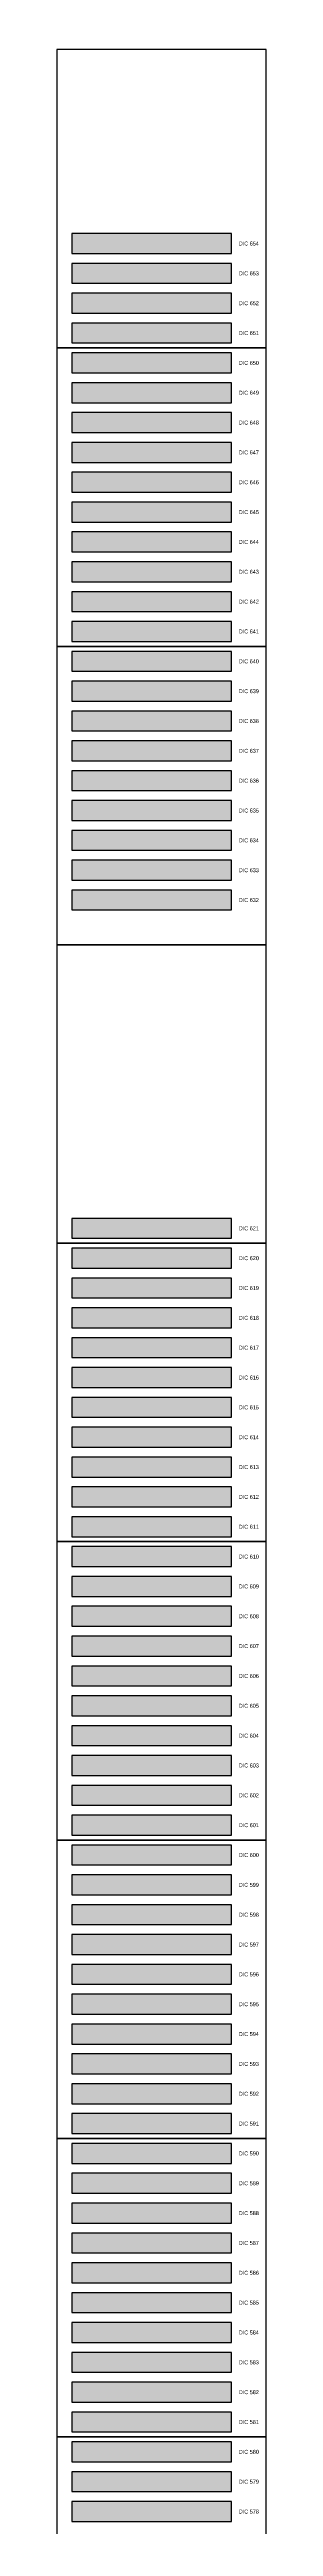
# Model space of a CAD drawing. Header units: millimetres. Extents: x -813692 to 807431, y 0 to 1813163.
# Drawn here: x 0 to 210, y 17310 to 19800 of the extents above; entities that cross this region are included whole.
import ezdxf
from ezdxf.enums import TextEntityAlignment as Align

# ---------------------------------------------------------------- set-up
doc = ezdxf.new("R2010")
doc.units = ezdxf.units.MM
doc.styles.get("Standard").update_dxf_attribs({"font": 'ARIALN.TTF'})

msp = doc.modelspace()

# ---------------------------------------------------------------- hatches: boundary and pattern name
at = {"layer": 'Defpoints', "ltscale": 100, "true_color": 0x67696c}
msp.add_hatch(color=251, dxfattribs=at).paths.add_polyline_path([(15, 19595), (175, 19595), (175, 19615), (15, 19615)])
at = {"layer": 'Defpoints', "ltscale": 100, "true_color": 0x75787a}
msp.add_hatch(color=8, dxfattribs=at).paths.add_polyline_path([(15, 19565), (175, 19565), (175, 19585), (15, 19585)])
at = {"layer": 'Defpoints', "ltscale": 100, "true_color": 0x929696}
msp.add_hatch(color=252, dxfattribs=at).paths.add_polyline_path([(15, 19535), (175, 19535), (175, 19555), (15, 19555)])
at = {"layer": 'Defpoints', "ltscale": 100, "true_color": 0x9fa19f}
msp.add_hatch(color=253, dxfattribs=at).paths.add_polyline_path([(15, 19505), (175, 19505), (175, 19525), (15, 19525)])
at = {"layer": 'Defpoints', "ltscale": 100, "true_color": 0xb6b7b4}
msp.add_hatch(color=253, dxfattribs=at).paths.add_polyline_path([(15, 19475), (175, 19475), (175, 19495), (15, 19495)])
at = {"layer": 'Defpoints', "ltscale": 100, "true_color": 0x00ad92}
msp.add_hatch(color=134, dxfattribs=at).paths.add_polyline_path([(15, 19445), (175, 19445), (175, 19465), (15, 19465)])
at = {"layer": 'Defpoints', "ltscale": 100, "true_color": 0xcb008d}
msp.add_hatch(color=222, dxfattribs=at).paths.add_polyline_path([(15, 19415), (175, 19415), (175, 19435), (15, 19435)])
at = {"layer": 'Defpoints', "ltscale": 100, "true_color": 0x452b22}
msp.add_hatch(color=29, dxfattribs=at).paths.add_polyline_path([(15, 19385), (175, 19385), (175, 19405), (15, 19405)])
at = {"layer": 'Defpoints', "ltscale": 100, "true_color": 0x8b3825}
msp.add_hatch(color=17, dxfattribs=at).paths.add_polyline_path([(15, 19355), (175, 19355), (175, 19375), (15, 19375)])
at = {"layer": 'Defpoints', "ltscale": 100, "true_color": 0xa9420f}
msp.add_hatch(color=34, dxfattribs=at).paths.add_polyline_path([(15, 19325), (175, 19325), (175, 19345), (15, 19345)])
at = {"layer": 'Defpoints', "ltscale": 100, "true_color": 0x005c55}
msp.add_hatch(color=138, dxfattribs=at).paths.add_polyline_path([(15, 19295), (175, 19295), (175, 19315), (15, 19315)])
at = {"layer": 'Defpoints', "ltscale": 100, "true_color": 0x008f65}
msp.add_hatch(color=124, dxfattribs=at).paths.add_polyline_path([(15, 19265), (175, 19265), (175, 19285), (15, 19285)])
at = {"layer": 'Defpoints', "ltscale": 100, "true_color": 0x46b72a}
msp.add_hatch(color=95, dxfattribs=at).paths.add_polyline_path([(15, 19235), (175, 19235), (175, 19255), (15, 19255)])
at = {"layer": 'Defpoints', "ltscale": 100, "true_color": 0x005b94}
msp.add_hatch(color=154, dxfattribs=at).paths.add_polyline_path([(15, 19205), (175, 19205), (175, 19225), (15, 19225)])
at = {"layer": 'Defpoints', "ltscale": 100, "true_color": 0x0086b1}
msp.add_hatch(color=134, dxfattribs=at).paths.add_polyline_path([(15, 19175), (175, 19175), (175, 19195), (15, 19195)])
at = {"layer": 'Defpoints', "ltscale": 100, "true_color": 0x008eb3}
msp.add_hatch(color=142, dxfattribs=at).paths.add_polyline_path([(15, 19145), (175, 19145), (175, 19165), (15, 19165)])
at = {"layer": 'Defpoints', "ltscale": 100, "true_color": 0x009b4a}
msp.add_hatch(color=114, dxfattribs=at).paths.add_polyline_path([(15, 19115), (175, 19115), (175, 19135), (15, 19135)])
at = {"layer": 'Defpoints', "ltscale": 100, "true_color": 0xffd800}
msp.add_hatch(color=40, dxfattribs=at).paths.add_polyline_path([(15, 19085), (175, 19085), (175, 19105), (15, 19105)])
at = {"layer": 'Defpoints', "ltscale": 100, "true_color": 0xff8100}
msp.add_hatch(color=30, dxfattribs=at).paths.add_polyline_path([(15, 19055), (175, 19055), (175, 19075), (15, 19075)])
at = {"layer": 'Defpoints', "ltscale": 100, "true_color": 0xfe4a26}
msp.add_hatch(color=20, dxfattribs=at).paths.add_polyline_path([(15, 19025), (175, 19025), (175, 19045), (15, 19045)])
at = {"layer": 'Defpoints', "ltscale": 100, "true_color": 0xc8004f}
msp.add_hatch(color=232, dxfattribs=at).paths.add_polyline_path([(15, 18995), (175, 18995), (175, 19015), (15, 19015)])
at = {"layer": 'Defpoints', "ltscale": 100, "true_color": 0xd30068}
msp.add_hatch(color=232, dxfattribs=at).paths.add_polyline_path([(15, 18965), (175, 18965), (175, 18985), (15, 18985)])
at = {"layer": 'Defpoints', "ltscale": 100, "true_color": 0xae1589}
msp.add_hatch(color=214, dxfattribs=at).paths.add_polyline_path([(15, 18935), (175, 18935), (175, 18955), (15, 18955)])
at = {"layer": 'Defpoints', "ltscale": 100, "true_color": 0x8f9294}
msp.add_hatch(color=252, dxfattribs=at).paths.add_polyline_path([(15, 18605), (175, 18605), (175, 18625), (15, 18625)])
at = {"layer": 'Defpoints', "ltscale": 100, "true_color": 0x897750}
msp.add_hatch(color=35, dxfattribs=at).paths.add_polyline_path([(15, 18575), (175, 18575), (175, 18595), (15, 18595)])
at = {"layer": 'Defpoints', "ltscale": 100, "true_color": 0x947151}
msp.add_hatch(color=35, dxfattribs=at).paths.add_polyline_path([(15, 18545), (175, 18545), (175, 18565), (15, 18565)])
at = {"layer": 'Defpoints', "ltscale": 100, "true_color": 0xa6a9ab}
msp.add_hatch(color=253, dxfattribs=at).paths.add_polyline_path([(15, 18515), (175, 18515), (175, 18535), (15, 18535)])
at = {"layer": 'Defpoints', "ltscale": 100, "true_color": 0x94939d}
msp.add_hatch(color=252, dxfattribs=at).paths.add_polyline_path([(15, 18485), (175, 18485), (175, 18505), (15, 18505)])
at = {"layer": 'Defpoints', "ltscale": 100, "true_color": 0x9096a4}
msp.add_hatch(color=253, dxfattribs=at).paths.add_polyline_path([(15, 18455), (175, 18455), (175, 18475), (15, 18475)])
at = {"layer": 'Defpoints', "ltscale": 100, "true_color": 0x8ea3ad}
msp.add_hatch(color=253, dxfattribs=at).paths.add_polyline_path([(15, 18425), (175, 18425), (175, 18445), (15, 18445)])
at = {"layer": 'Defpoints', "ltscale": 100, "true_color": 0x8fa6a9}
msp.add_hatch(color=253, dxfattribs=at).paths.add_polyline_path([(15, 18395), (175, 18395), (175, 18415), (15, 18415)])
at = {"layer": 'Defpoints', "ltscale": 100, "true_color": 0x8ea5a7}
msp.add_hatch(color=253, dxfattribs=at).paths.add_polyline_path([(15, 18365), (175, 18365), (175, 18385), (15, 18385)])
at = {"layer": 'Defpoints', "ltscale": 100, "true_color": 0x87a29e}
msp.add_hatch(color=252, dxfattribs=at).paths.add_polyline_path([(15, 18335), (175, 18335), (175, 18355), (15, 18355)])
at = {"layer": 'Defpoints', "ltscale": 100, "true_color": 0x89a69b}
msp.add_hatch(color=253, dxfattribs=at).paths.add_polyline_path([(15, 18305), (175, 18305), (175, 18325), (15, 18325)])
at = {"layer": 'Defpoints', "ltscale": 100, "true_color": 0x8da29a}
msp.add_hatch(color=252, dxfattribs=at).paths.add_polyline_path([(15, 18275), (175, 18275), (175, 18295), (15, 18295)])
at = {"layer": 'Defpoints', "ltscale": 100, "true_color": 0x9da898}
msp.add_hatch(color=253, dxfattribs=at).paths.add_polyline_path([(15, 18245), (175, 18245), (175, 18265), (15, 18265)])
at = {"layer": 'Defpoints', "ltscale": 100, "true_color": 0x93a093}
msp.add_hatch(color=252, dxfattribs=at).paths.add_polyline_path([(15, 18215), (175, 18215), (175, 18235), (15, 18235)])
at = {"layer": 'Defpoints', "ltscale": 100, "true_color": 0xa3a596}
msp.add_hatch(color=253, dxfattribs=at).paths.add_polyline_path([(15, 18185), (175, 18185), (175, 18205), (15, 18205)])
at = {"layer": 'Defpoints', "ltscale": 100, "true_color": 0x9ea07f}
msp.add_hatch(color=252, dxfattribs=at).paths.add_polyline_path([(15, 18155), (175, 18155), (175, 18175), (15, 18175)])
at = {"layer": 'Defpoints', "ltscale": 100, "true_color": 0xa3a58f}
msp.add_hatch(color=253, dxfattribs=at).paths.add_polyline_path([(15, 18125), (175, 18125), (175, 18145), (15, 18145)])
at = {"layer": 'Defpoints', "ltscale": 100, "true_color": 0xa2958f}
msp.add_hatch(color=252, dxfattribs=at).paths.add_polyline_path([(15, 18095), (175, 18095), (175, 18115), (15, 18115)])
at = {"layer": 'Defpoints', "ltscale": 100, "true_color": 0xa99897}
msp.add_hatch(color=253, dxfattribs=at).paths.add_polyline_path([(15, 18065), (175, 18065), (175, 18085), (15, 18085)])
at = {"layer": 'Defpoints', "ltscale": 100, "true_color": 0xb49c9a}
msp.add_hatch(color=253, dxfattribs=at).paths.add_polyline_path([(15, 18035), (175, 18035), (175, 18055), (15, 18055)])
at = {"layer": 'Defpoints', "ltscale": 100, "true_color": 0xa58e9b}
msp.add_hatch(color=253, dxfattribs=at).paths.add_polyline_path([(15, 18005), (175, 18005), (175, 18025), (15, 18025)])
at = {"layer": 'Defpoints', "ltscale": 100, "true_color": 0xa3909d}
msp.add_hatch(color=253, dxfattribs=at).paths.add_polyline_path([(15, 17975), (175, 17975), (175, 17995), (15, 17995)])
at = {"layer": 'Defpoints', "ltscale": 100, "true_color": 0xa07893}
msp.add_hatch(color=252, dxfattribs=at).paths.add_polyline_path([(15, 17945), (175, 17945), (175, 17965), (15, 17965)])
at = {"layer": 'Defpoints', "ltscale": 100, "true_color": 0x00ba47}
msp.add_hatch(color=102, dxfattribs=at).paths.add_polyline_path([(15, 17915), (175, 17915), (175, 17935), (15, 17935)])
at = {"layer": 'Defpoints', "ltscale": 100, "true_color": 0xf3e82f}
msp.add_hatch(color=2, dxfattribs=at).paths.add_polyline_path([(15, 17885), (175, 17885), (175, 17905), (15, 17905)])
at = {"layer": 'Defpoints', "ltscale": 100, "true_color": 0xffc200}
msp.add_hatch(color=40, dxfattribs=at).paths.add_polyline_path([(15, 17855), (175, 17855), (175, 17875), (15, 17875)])
at = {"layer": 'Defpoints', "ltscale": 100, "true_color": 0xffb300}
msp.add_hatch(color=40, dxfattribs=at).paths.add_polyline_path([(15, 17825), (175, 17825), (175, 17845), (15, 17845)])
at = {"layer": 'Defpoints', "ltscale": 100, "true_color": 0xff524e}
msp.add_hatch(color=13, dxfattribs=at).paths.add_polyline_path([(15, 17795), (175, 17795), (175, 17815), (15, 17815)])
at = {"layer": 'Defpoints', "ltscale": 100, "true_color": 0xff3c49}
msp.add_hatch(color=240, dxfattribs=at).paths.add_polyline_path([(15, 17765), (175, 17765), (175, 17785), (15, 17785)])
at = {"layer": 'Defpoints', "ltscale": 100, "true_color": 0xd4008b}
msp.add_hatch(color=222, dxfattribs=at).paths.add_polyline_path([(15, 17735), (175, 17735), (175, 17755), (15, 17755)])
at = {"layer": 'Defpoints', "ltscale": 100, "true_color": 0x5ace4e}
msp.add_hatch(color=93, dxfattribs=at).paths.add_polyline_path([(15, 17705), (175, 17705), (175, 17725), (15, 17725)])
at = {"layer": 'Defpoints', "ltscale": 100, "true_color": 0xf0f05a}
msp.add_hatch(color=51, dxfattribs=at).paths.add_polyline_path([(15, 17675), (175, 17675), (175, 17695), (15, 17695)])
at = {"layer": 'Defpoints', "ltscale": 100, "true_color": 0xffc87c}
msp.add_hatch(color=31, dxfattribs=at).paths.add_polyline_path([(15, 17645), (175, 17645), (175, 17665), (15, 17665)])
at = {"layer": 'Defpoints', "ltscale": 100, "true_color": 0xffaa79}
msp.add_hatch(color=21, dxfattribs=at).paths.add_polyline_path([(15, 17615), (175, 17615), (175, 17635), (15, 17635)])
at = {"layer": 'Defpoints', "ltscale": 100, "true_color": 0xff9c8b}
msp.add_hatch(color=21, dxfattribs=at).paths.add_polyline_path([(15, 17585), (175, 17585), (175, 17605), (15, 17605)])
at = {"layer": 'Defpoints', "ltscale": 100, "true_color": 0xff6a95}
msp.add_hatch(color=241, dxfattribs=at).paths.add_polyline_path([(15, 17555), (175, 17555), (175, 17575), (15, 17575)])
at = {"layer": 'Defpoints', "ltscale": 100, "true_color": 0xff71a9}
msp.add_hatch(color=241, dxfattribs=at).paths.add_polyline_path([(15, 17525), (175, 17525), (175, 17545), (15, 17545)])
at = {"layer": 'Defpoints', "ltscale": 100, "true_color": 0xff75c3}
msp.add_hatch(color=231, dxfattribs=at).paths.add_polyline_path([(15, 17495), (175, 17495), (175, 17515), (15, 17515)])
at = {"layer": 'Defpoints', "ltscale": 100, "true_color": 0xebeae8}
msp.add_hatch(color=254, dxfattribs=at).paths.add_polyline_path([(15, 17465), (175, 17465), (175, 17485), (15, 17485)])
at = {"layer": 'Defpoints', "ltscale": 100, "true_color": 0x1e1c1c}
msp.add_hatch(color=250, dxfattribs=at).paths.add_polyline_path([(15, 17435), (175, 17435), (175, 17455), (15, 17455)])
at = {"layer": 'Defpoints', "ltscale": 100, "true_color": 0x4d008a}
for points in [[(15, 17405), (175, 17405), (175, 17425), (15, 17425)], [(15, 17375), (175, 17375), (175, 17395), (15, 17395)]]:
    msp.add_hatch(color=194, dxfattribs=at).paths.add_polyline_path(points)
at = {"layer": 'Defpoints', "ltscale": 100, "true_color": 0x00629d}
msp.add_hatch(color=144, dxfattribs=at).paths.add_polyline_path([(15, 17345), (175, 17345), (175, 17365), (15, 17365)])
at = {"layer": 'Defpoints', "ltscale": 100, "true_color": 0x00688e}
msp.add_hatch(color=144, dxfattribs=at).paths.add_polyline_path([(15, 17315), (175, 17315), (175, 17335), (15, 17335)])

# ---------------------------------------------------------------- linework, layer by layer
at = {"layer": 'Defpoints', "color": 7, "ltscale": 100}
for points in [[(0, 19500), (210, 19500), (210, 19800), (0, 19800)], [(0, 19500), (210, 19500), (210, 19800), (0, 19800)], [(0, 19200), (210, 19200), (210, 19500), (0, 19500)], [(0, 19200), (210, 19200), (210, 19500), (0, 19500)], [(0, 18900), (210, 18900), (210, 19200), (0, 19200)], [(0, 18900), (210, 18900), (210, 19200), (0, 19200)], [(0, 18600), (210, 18600), (210, 18900), (0, 18900)], [(0, 18600), (210, 18600), (210, 18900), (0, 18900)], [(0, 18300), (210, 18300), (210, 18600), (0, 18600)], [(0, 18300), (210, 18300), (210, 18600), (0, 18600)], [(0, 18000), (210, 18000), (210, 18300), (0, 18300)], [(0, 18000), (210, 18000), (210, 18300), (0, 18300)], [(0, 17700), (210, 17700), (210, 18000), (0, 18000)], [(0, 17700), (210, 17700), (210, 18000), (0, 18000)], [(0, 17400), (210, 17400), (210, 17700), (0, 17700)], [(0, 17400), (210, 17400), (210, 17700), (0, 17700)], [(0, 17100), (210, 17100), (210, 17400), (0, 17400)], [(0, 17100), (210, 17100), (210, 17400), (0, 17400)]]:
    msp.add_lwpolyline(points, close=True, dxfattribs=at)
at = {"layer": 'Defpoints', "color": 251, "ltscale": 100, "true_color": 0x67696c}
msp.add_lwpolyline([(15, 19595), (175, 19595), (175, 19615), (15, 19615)], close=True, dxfattribs=at)
at = {"layer": 'Defpoints', "color": 8, "ltscale": 100, "true_color": 0x75787a}
msp.add_lwpolyline([(15, 19565), (175, 19565), (175, 19585), (15, 19585)], close=True, dxfattribs=at)
at = {"layer": 'Defpoints', "color": 252, "ltscale": 100, "true_color": 0x929696}
msp.add_lwpolyline([(15, 19535), (175, 19535), (175, 19555), (15, 19555)], close=True, dxfattribs=at)
at = {"layer": 'Defpoints', "color": 253, "ltscale": 100, "true_color": 0x9fa19f}
msp.add_lwpolyline([(15, 19505), (175, 19505), (175, 19525), (15, 19525)], close=True, dxfattribs=at)
at = {"layer": 'Defpoints', "color": 253, "ltscale": 100, "true_color": 0xb6b7b4}
msp.add_lwpolyline([(15, 19475), (175, 19475), (175, 19495), (15, 19495)], close=True, dxfattribs=at)
at = {"layer": 'Defpoints', "color": 134, "ltscale": 100, "true_color": 0x00ad92}
msp.add_lwpolyline([(15, 19445), (175, 19445), (175, 19465), (15, 19465)], close=True, dxfattribs=at)
at = {"layer": 'Defpoints', "color": 222, "ltscale": 100, "true_color": 0xcb008d}
msp.add_lwpolyline([(15, 19415), (175, 19415), (175, 19435), (15, 19435)], close=True, dxfattribs=at)
at = {"layer": 'Defpoints', "color": 29, "ltscale": 100, "true_color": 0x452b22}
msp.add_lwpolyline([(15, 19385), (175, 19385), (175, 19405), (15, 19405)], close=True, dxfattribs=at)
at = {"layer": 'Defpoints', "color": 17, "ltscale": 100, "true_color": 0x8b3825}
msp.add_lwpolyline([(15, 19355), (175, 19355), (175, 19375), (15, 19375)], close=True, dxfattribs=at)
at = {"layer": 'Defpoints', "color": 34, "ltscale": 100, "true_color": 0xa9420f}
msp.add_lwpolyline([(15, 19325), (175, 19325), (175, 19345), (15, 19345)], close=True, dxfattribs=at)
at = {"layer": 'Defpoints', "color": 138, "ltscale": 100, "true_color": 0x005c55}
msp.add_lwpolyline([(15, 19295), (175, 19295), (175, 19315), (15, 19315)], close=True, dxfattribs=at)
at = {"layer": 'Defpoints', "color": 124, "ltscale": 100, "true_color": 0x008f65}
msp.add_lwpolyline([(15, 19265), (175, 19265), (175, 19285), (15, 19285)], close=True, dxfattribs=at)
at = {"layer": 'Defpoints', "color": 95, "ltscale": 100, "true_color": 0x46b72a}
msp.add_lwpolyline([(15, 19235), (175, 19235), (175, 19255), (15, 19255)], close=True, dxfattribs=at)
at = {"layer": 'Defpoints', "color": 154, "ltscale": 100, "true_color": 0x005b94}
msp.add_lwpolyline([(15, 19205), (175, 19205), (175, 19225), (15, 19225)], close=True, dxfattribs=at)
at = {"layer": 'Defpoints', "color": 134, "ltscale": 100, "true_color": 0x0086b1}
msp.add_lwpolyline([(15, 19175), (175, 19175), (175, 19195), (15, 19195)], close=True, dxfattribs=at)
at = {"layer": 'Defpoints', "color": 142, "ltscale": 100, "true_color": 0x008eb3}
msp.add_lwpolyline([(15, 19145), (175, 19145), (175, 19165), (15, 19165)], close=True, dxfattribs=at)
at = {"layer": 'Defpoints', "color": 114, "ltscale": 100, "true_color": 0x009b4a}
msp.add_lwpolyline([(15, 19115), (175, 19115), (175, 19135), (15, 19135)], close=True, dxfattribs=at)
at = {"layer": 'Defpoints', "color": 40, "ltscale": 100, "true_color": 0xffd800}
msp.add_lwpolyline([(15, 19085), (175, 19085), (175, 19105), (15, 19105)], close=True, dxfattribs=at)
at = {"layer": 'Defpoints', "color": 30, "ltscale": 100, "true_color": 0xff8100}
msp.add_lwpolyline([(15, 19055), (175, 19055), (175, 19075), (15, 19075)], close=True, dxfattribs=at)
at = {"layer": 'Defpoints', "color": 20, "ltscale": 100, "true_color": 0xfe4a26}
msp.add_lwpolyline([(15, 19025), (175, 19025), (175, 19045), (15, 19045)], close=True, dxfattribs=at)
at = {"layer": 'Defpoints', "color": 232, "ltscale": 100, "true_color": 0xc8004f}
msp.add_lwpolyline([(15, 18995), (175, 18995), (175, 19015), (15, 19015)], close=True, dxfattribs=at)
at = {"layer": 'Defpoints', "color": 232, "ltscale": 100, "true_color": 0xd30068}
msp.add_lwpolyline([(15, 18965), (175, 18965), (175, 18985), (15, 18985)], close=True, dxfattribs=at)
at = {"layer": 'Defpoints', "color": 214, "ltscale": 100, "true_color": 0xae1589}
msp.add_lwpolyline([(15, 18935), (175, 18935), (175, 18955), (15, 18955)], close=True, dxfattribs=at)
at = {"layer": 'Defpoints', "color": 252, "ltscale": 100, "true_color": 0x8f9294}
msp.add_lwpolyline([(15, 18605), (175, 18605), (175, 18625), (15, 18625)], close=True, dxfattribs=at)
at = {"layer": 'Defpoints', "color": 35, "ltscale": 100, "true_color": 0x897750}
msp.add_lwpolyline([(15, 18575), (175, 18575), (175, 18595), (15, 18595)], close=True, dxfattribs=at)
at = {"layer": 'Defpoints', "color": 35, "ltscale": 100, "true_color": 0x947151}
msp.add_lwpolyline([(15, 18545), (175, 18545), (175, 18565), (15, 18565)], close=True, dxfattribs=at)
at = {"layer": 'Defpoints', "color": 253, "ltscale": 100, "true_color": 0xa6a9ab}
msp.add_lwpolyline([(15, 18515), (175, 18515), (175, 18535), (15, 18535)], close=True, dxfattribs=at)
at = {"layer": 'Defpoints', "color": 252, "ltscale": 100, "true_color": 0x94939d}
msp.add_lwpolyline([(15, 18485), (175, 18485), (175, 18505), (15, 18505)], close=True, dxfattribs=at)
at = {"layer": 'Defpoints', "color": 253, "ltscale": 100, "true_color": 0x9096a4}
msp.add_lwpolyline([(15, 18455), (175, 18455), (175, 18475), (15, 18475)], close=True, dxfattribs=at)
at = {"layer": 'Defpoints', "color": 253, "ltscale": 100, "true_color": 0x8ea3ad}
msp.add_lwpolyline([(15, 18425), (175, 18425), (175, 18445), (15, 18445)], close=True, dxfattribs=at)
at = {"layer": 'Defpoints', "color": 253, "ltscale": 100, "true_color": 0x8fa6a9}
msp.add_lwpolyline([(15, 18395), (175, 18395), (175, 18415), (15, 18415)], close=True, dxfattribs=at)
at = {"layer": 'Defpoints', "color": 253, "ltscale": 100, "true_color": 0x8ea5a7}
msp.add_lwpolyline([(15, 18365), (175, 18365), (175, 18385), (15, 18385)], close=True, dxfattribs=at)
at = {"layer": 'Defpoints', "color": 252, "ltscale": 100, "true_color": 0x87a29e}
msp.add_lwpolyline([(15, 18335), (175, 18335), (175, 18355), (15, 18355)], close=True, dxfattribs=at)
at = {"layer": 'Defpoints', "color": 253, "ltscale": 100, "true_color": 0x89a69b}
msp.add_lwpolyline([(15, 18305), (175, 18305), (175, 18325), (15, 18325)], close=True, dxfattribs=at)
at = {"layer": 'Defpoints', "color": 252, "ltscale": 100, "true_color": 0x8da29a}
msp.add_lwpolyline([(15, 18275), (175, 18275), (175, 18295), (15, 18295)], close=True, dxfattribs=at)
at = {"layer": 'Defpoints', "color": 253, "ltscale": 100, "true_color": 0x9da898}
msp.add_lwpolyline([(15, 18245), (175, 18245), (175, 18265), (15, 18265)], close=True, dxfattribs=at)
at = {"layer": 'Defpoints', "color": 252, "ltscale": 100, "true_color": 0x93a093}
msp.add_lwpolyline([(15, 18215), (175, 18215), (175, 18235), (15, 18235)], close=True, dxfattribs=at)
at = {"layer": 'Defpoints', "color": 253, "ltscale": 100, "true_color": 0xa3a596}
msp.add_lwpolyline([(15, 18185), (175, 18185), (175, 18205), (15, 18205)], close=True, dxfattribs=at)
at = {"layer": 'Defpoints', "color": 252, "ltscale": 100, "true_color": 0x9ea07f}
msp.add_lwpolyline([(15, 18155), (175, 18155), (175, 18175), (15, 18175)], close=True, dxfattribs=at)
at = {"layer": 'Defpoints', "color": 253, "ltscale": 100, "true_color": 0xa3a58f}
msp.add_lwpolyline([(15, 18125), (175, 18125), (175, 18145), (15, 18145)], close=True, dxfattribs=at)
at = {"layer": 'Defpoints', "color": 252, "ltscale": 100, "true_color": 0xa2958f}
msp.add_lwpolyline([(15, 18095), (175, 18095), (175, 18115), (15, 18115)], close=True, dxfattribs=at)
at = {"layer": 'Defpoints', "color": 253, "ltscale": 100, "true_color": 0xa99897}
msp.add_lwpolyline([(15, 18065), (175, 18065), (175, 18085), (15, 18085)], close=True, dxfattribs=at)
at = {"layer": 'Defpoints', "color": 253, "ltscale": 100, "true_color": 0xb49c9a}
msp.add_lwpolyline([(15, 18035), (175, 18035), (175, 18055), (15, 18055)], close=True, dxfattribs=at)
at = {"layer": 'Defpoints', "color": 253, "ltscale": 100, "true_color": 0xa58e9b}
msp.add_lwpolyline([(15, 18005), (175, 18005), (175, 18025), (15, 18025)], close=True, dxfattribs=at)
at = {"layer": 'Defpoints', "color": 253, "ltscale": 100, "true_color": 0xa3909d}
msp.add_lwpolyline([(15, 17975), (175, 17975), (175, 17995), (15, 17995)], close=True, dxfattribs=at)
at = {"layer": 'Defpoints', "color": 252, "ltscale": 100, "true_color": 0xa07893}
msp.add_lwpolyline([(15, 17945), (175, 17945), (175, 17965), (15, 17965)], close=True, dxfattribs=at)
at = {"layer": 'Defpoints', "color": 102, "ltscale": 100, "true_color": 0x00ba47}
msp.add_lwpolyline([(15, 17915), (175, 17915), (175, 17935), (15, 17935)], close=True, dxfattribs=at)
at = {"layer": 'Defpoints', "color": 2, "ltscale": 100, "true_color": 0xf3e82f}
msp.add_lwpolyline([(15, 17885), (175, 17885), (175, 17905), (15, 17905)], close=True, dxfattribs=at)
at = {"layer": 'Defpoints', "color": 40, "ltscale": 100, "true_color": 0xffc200}
msp.add_lwpolyline([(15, 17855), (175, 17855), (175, 17875), (15, 17875)], close=True, dxfattribs=at)
at = {"layer": 'Defpoints', "color": 40, "ltscale": 100, "true_color": 0xffb300}
msp.add_lwpolyline([(15, 17825), (175, 17825), (175, 17845), (15, 17845)], close=True, dxfattribs=at)
at = {"layer": 'Defpoints', "color": 13, "ltscale": 100, "true_color": 0xff524e}
msp.add_lwpolyline([(15, 17795), (175, 17795), (175, 17815), (15, 17815)], close=True, dxfattribs=at)
at = {"layer": 'Defpoints', "color": 240, "ltscale": 100, "true_color": 0xff3c49}
msp.add_lwpolyline([(15, 17765), (175, 17765), (175, 17785), (15, 17785)], close=True, dxfattribs=at)
at = {"layer": 'Defpoints', "color": 222, "ltscale": 100, "true_color": 0xd4008b}
msp.add_lwpolyline([(15, 17735), (175, 17735), (175, 17755), (15, 17755)], close=True, dxfattribs=at)
at = {"layer": 'Defpoints', "color": 93, "ltscale": 100, "true_color": 0x5ace4e}
msp.add_lwpolyline([(15, 17705), (175, 17705), (175, 17725), (15, 17725)], close=True, dxfattribs=at)
at = {"layer": 'Defpoints', "color": 51, "ltscale": 100, "true_color": 0xf0f05a}
msp.add_lwpolyline([(15, 17675), (175, 17675), (175, 17695), (15, 17695)], close=True, dxfattribs=at)
at = {"layer": 'Defpoints', "color": 31, "ltscale": 100, "true_color": 0xffc87c}
msp.add_lwpolyline([(15, 17645), (175, 17645), (175, 17665), (15, 17665)], close=True, dxfattribs=at)
at = {"layer": 'Defpoints', "color": 21, "ltscale": 100, "true_color": 0xffaa79}
msp.add_lwpolyline([(15, 17615), (175, 17615), (175, 17635), (15, 17635)], close=True, dxfattribs=at)
at = {"layer": 'Defpoints', "color": 21, "ltscale": 100, "true_color": 0xff9c8b}
msp.add_lwpolyline([(15, 17585), (175, 17585), (175, 17605), (15, 17605)], close=True, dxfattribs=at)
at = {"layer": 'Defpoints', "color": 241, "ltscale": 100, "true_color": 0xff6a95}
msp.add_lwpolyline([(15, 17555), (175, 17555), (175, 17575), (15, 17575)], close=True, dxfattribs=at)
at = {"layer": 'Defpoints', "color": 241, "ltscale": 100, "true_color": 0xff71a9}
msp.add_lwpolyline([(15, 17525), (175, 17525), (175, 17545), (15, 17545)], close=True, dxfattribs=at)
at = {"layer": 'Defpoints', "color": 231, "ltscale": 100, "true_color": 0xff75c3}
msp.add_lwpolyline([(15, 17495), (175, 17495), (175, 17515), (15, 17515)], close=True, dxfattribs=at)
at = {"layer": 'Defpoints', "color": 254, "ltscale": 100, "true_color": 0xebeae8}
msp.add_lwpolyline([(15, 17465), (175, 17465), (175, 17485), (15, 17485)], close=True, dxfattribs=at)
at = {"layer": 'Defpoints', "color": 250, "ltscale": 100, "true_color": 0x1e1c1c}
msp.add_lwpolyline([(15, 17435), (175, 17435), (175, 17455), (15, 17455)], close=True, dxfattribs=at)
at = {"layer": 'Defpoints', "color": 194, "ltscale": 100, "true_color": 0x4d008a}
for points in [[(15, 17405), (175, 17405), (175, 17425), (15, 17425)], [(15, 17375), (175, 17375), (175, 17395), (15, 17395)]]:
    msp.add_lwpolyline(points, close=True, dxfattribs=at)
at = {"layer": 'Defpoints', "color": 144, "ltscale": 100, "true_color": 0x00629d}
msp.add_lwpolyline([(15, 17345), (175, 17345), (175, 17365), (15, 17365)], close=True, dxfattribs=at)
at = {"layer": 'Defpoints', "color": 144, "ltscale": 100, "true_color": 0x00688e}
msp.add_lwpolyline([(15, 17315), (175, 17315), (175, 17335), (15, 17335)], close=True, dxfattribs=at)

# ---------------------------------------------------------------- texts
at = {"layer": 'Defpoints', "color": 7, "ltscale": 100}
for s, p in [('DIC 654', (192.5, 19605)), ('DIC 653', (192.5, 19575)), ('DIC 652', (192.5, 19545)), ('DIC 651', (192.5, 19515)), ('DIC 650', (192.5, 19485)), ('DIC 649', (192.5, 19455)), ('DIC 648', (192.5, 19425)), ('DIC 647', (192.5, 19395)), ('DIC 646', (192.5, 19365)), ('DIC 645', (192.5, 19335)), ('DIC 644', (192.5, 19305)), ('DIC 643', (192.5, 19275)), ('DIC 642', (192.5, 19245)), ('DIC 641', (192.5, 19215)), ('DIC 640', (192.5, 19185)), ('DIC 639', (192.5, 19155)), ('DIC 638', (192.5, 19125)), ('DIC 637', (192.5, 19095)), ('DIC 636', (192.5, 19065)), ('DIC 635', (192.5, 19035)), ('DIC 634', (192.5, 19005)), ('DIC 633', (192.5, 18975)), ('DIC 632', (192.5, 18945)), ('DIC 621', (192.5, 18615)), ('DIC 620', (192.5, 18585)), ('DIC 619', (192.5, 18555)), ('DIC 618', (192.5, 18525)), ('DIC 617', (192.5, 18495)), ('DIC 616', (192.5, 18465)), ('DIC 615', (192.5, 18435)), ('DIC 614', (192.5, 18405)), ('DIC 613', (192.5, 18375)), ('DIC 612', (192.5, 18345)), ('DIC 611', (192.5, 18315)), ('DIC 610', (192.5, 18285)), ('DIC 609', (192.5, 18255)), ('DIC 608', (192.5, 18225)), ('DIC 607', (192.5, 18195)), ('DIC 606', (192.5, 18165)), ('DIC 605', (192.5, 18135)), ('DIC 604', (192.5, 18105)), ('DIC 603', (192.5, 18075)), ('DIC 602', (192.5, 18045)), ('DIC 601', (192.5, 18015)), ('DIC 600', (192.5, 17985)), ('DIC 599', (192.5, 17955)), ('DIC 598', (192.5, 17925)), ('DIC 597', (192.5, 17895)), ('DIC 596', (192.5, 17865)), ('DIC 595', (192.5, 17835)), ('DIC 594', (192.5, 17805)), ('DIC 593', (192.5, 17775)), ('DIC 592', (192.5, 17745)), ('DIC 591', (192.5, 17715)), ('DIC 590', (192.5, 17685)), ('DIC 589', (192.5, 17655)), ('DIC 588', (192.5, 17625)), ('DIC 587', (192.5, 17595)), ('DIC 586', (192.5, 17565)), ('DIC 585', (192.5, 17535)), ('DIC 584', (192.5, 17505)), ('DIC 583', (192.5, 17475)), ('DIC 582', (192.5, 17445)), ('DIC 581', (192.5, 17415)), ('DIC 580', (192.5, 17385)), ('DIC 579', (192.5, 17355)), ('DIC 578', (192.5, 17325))]:
    msp.add_text(s, height=4, dxfattribs=at).set_placement(p, align=Align.MIDDLE)

doc.saveas('drawing.dxf')
